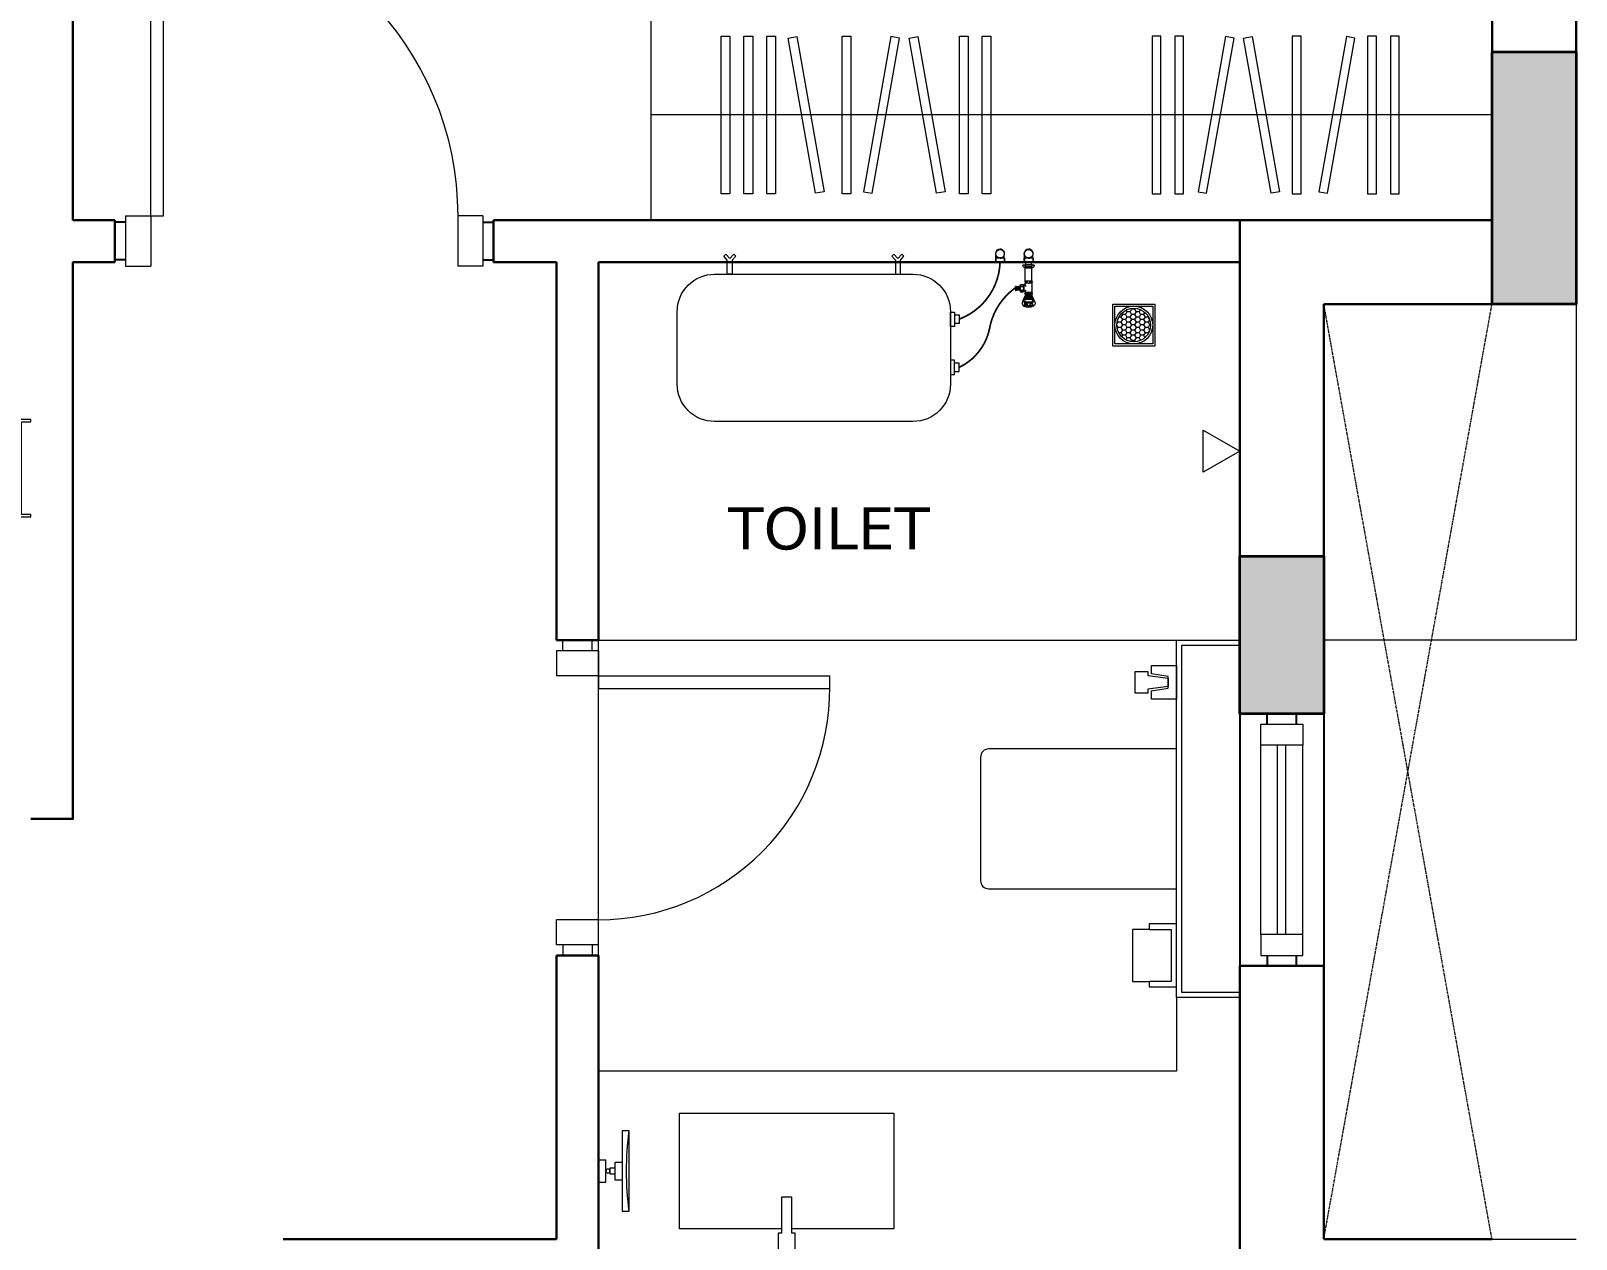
# Model space of a CAD drawing. Header units: millimetres. Extents: x -30632 to 770158, y -190968 to 78143.
# Drawn here: x -15346 to -11671, y -50787 to -47912 of the extents above; entities that cross this region are included whole.
import ezdxf

# ---------------------------------------------------------------- set-up
doc = ezdxf.new("R2010")
doc.units = ezdxf.units.MM
doc.linetypes.add('Hidden', pattern=[3, 2, -1])
doc.layers.get('0').update_dxf_attribs({"color": 8})
doc.layers.get('Defpoints').update_dxf_attribs({"color": 8})
for name, color, linetype, lineweight in [('01.IVC-N-A-GROUND$0$A-DOOR', 8, 'Continuous', 13), ('01.IVC-N-A-GROUND$0$A-WINW', 8, 'Continuous', 15), ('A-ANINI-ROOM TEXT', 8, 'Continuous', 9), ('A-ANNO-DIMS', 3, 'Continuous', 9), ('A-CUT-ABOE', 8, 'Hidden', 15), ('A-DOOR', 8, 'Continuous', 13), ('A-ELEV-0.2', 8, 'Continuous', 25), ('A-FIXT', 8, 'Continuous', 13), ('A-FLOR-LEVL', 8, 'Continuous', 18), ('A-FURN', 52, 'Continuous', 9), ('A-PLMB-FIXT', 8, 'Continuous', 15), ('A-STRS', 8, 'Continuous', 13), ('A-STRU-CONC', 8, 'Continuous', 35), ('A-STRU-CONC-HATH', 8, 'Continuous', 9), ('A-WALL', 8, 'Continuous', 30), ('A-WALL-BRCK', 8, 'Continuous', 30), ('A-WALL-PARP', 8, 'Continuous', 15), ('A-XREF', 8, 'Continuous', 13), ('PHE_SANI_EWH', 8, 'Continuous', 0), ('PS-FT', 8, 'Continuous', 0)]:
    doc.layers.add(name, color=color, linetype=linetype, lineweight=lineweight)
doc.styles.get("Standard").update_dxf_attribs({"font": 'verdana.ttf'})

# ---------------------------------------------------------------- blocks, each defined once
blk = doc.blocks.new('ASAsd')
at = {"layer": 'A-DOOR'}
for p, q in [((154790.4385489643, -240415.868272774), (154890.4385489643, -240415.868272774)), ((154790.4385489643, -240415.868272774), (154790.4385489643, -240475.868272774)), ((154805.4385489643, -240390.868272774), (154875.4385489643, -240390.868272774)), ((154805.4385489643, -240415.868272774), (154805.4385489643, -240390.868272774)), ((154875.4385489643, -240415.868272774), (154875.4385489643, -240390.868272774)), ((154890.4385489643, -240415.868272774), (154890.4385489643, -240475.868272774)), ((154790.4385489643, -240475.868272774), (154890.4385489643, -240475.868272774)), ((154790.4385489643, -241025.868272774), (154240.4513658932, -241025.868272774)), ((154240.4513658932, -241025.868272774), (154240.4513658932, -241055.868272774)), ((154790.4385489643, -241055.868272774), (154790.4385489643, -241025.868272774)), ((154790.4385489643, -241055.868272774), (154240.4513658932, -241055.868272774)), ((154790.4385489643, -241055.868272774), (154890.4385489643, -241055.868272774)), ((154790.4385489643, -241115.868272774), (154790.4385489643, -241055.868272774)), ((154890.4385489643, -241115.868272774), (154890.4385489643, -241055.868272774)), ((154790.4385489643, -241115.868272774), (154890.4385489643, -241115.868272774)), ((154805.4385489643, -241115.868272774), (154805.4385489643, -241140.868272774)), ((154875.4385489643, -241115.868272774), (154875.4385489643, -241140.868272774))]:
    blk.add_line(p, q, dxfattribs=at)
blk.add_arc((154790.4385489643, -241025.868272774), 550.0000000000005, 89.99999999999395, 180.3911552080706, dxfattribs=at)
blk = doc.blocks.new('FLOOR TROP TYP')
at = {"layer": 'PS-FT', "ltscale": 15, "extrusion": (-0.01342485600125142, 0.02316445741250883, 0.9996415263253772)}
h = blk.add_hatch(dxfattribs=at)
h.set_pattern_fill('HONEY', color=256, scale=57.38175684707242, angle=149.8968456267609, style=0)
h.set_pattern_definition([(149.8968456267609, (-857011.5245696043, 1006604.147839829), (-12.42349463755766, 0.02236710182201948), [7.172719605884052, -14.34543921176811]), (269.8968456267609, (-857011.5245696043, 1006604.147839829), (6.192376840391923, -10.77024551081568), [7.172719605884048, -14.34543921176811]), (209.8968456267607, (-857011.5245696043, 1006604.147839829), (-6.231117797165731, -10.74787840899366), [-14.34543921176811, 7.172719605884053])])
edge = h.paths.add_edge_path()
edge.add_arc((-106.4493394157125, 119.4255665091332), 39.98268112024692, 0, 360)
at = {"layer": 'A-PLMB-FIXT'}
for points in [[(101.9979999999996, 0), (201.9979999999996, 0), (201.9979999999996, -100), (101.9979999999996, -100)], [(106.9979999999996, -5), (196.9979999999996, -5), (196.9979999999996, -95), (106.9979999999996, -95)]]:
    blk.add_lwpolyline(points, close=True, dxfattribs=at)
for radius in [45, 40]:
    blk.add_circle((151.9979999999996, -50), radius, dxfattribs=at)
blk = doc.blocks.new('P-SHOWER-flat-1')
at = {"layer": 'A-PLMB-FIXT'}
for p, q in [((-50, 86.60254037844425), (0, 0)), ((0, 0), (50, 86.60254037844425))]:
    blk.add_line(p, q, dxfattribs=at)
blk.add_lwpolyline([(50, 86.60254037844425), (-50, 86.60254037844425)], dxfattribs=at)
blk = doc.blocks.new('P-HF-flat-1')
at = {"layer": 'A-PLMB-FIXT'}
for points in [[(-26, 68.73381448378495), (-16, 68.73381448378495), (-10, 20), (10, 20), (16, 68.73381448378495), (26, 68.73381448378495), (26, 98.73381448378495), (-26, 98.73381448378495)], [(-40, 0), (40, 0), (40, 60), (20, 60), (14, 20), (-14, 20), (-20, 60), (-40, 60)]]:
    blk.add_lwpolyline(points, close=True, dxfattribs=at)
blk = doc.blocks.new('P-PH-flat-1')
at = {"layer": 'A-PLMB-FIXT'}
for points in [[(-61.68628855685529, 65.58658559845207), (-61.68628855685529, 105.0054045211145), (61.68602874060161, 105.0054045211145), (61.68602874060161, 65.51624407478084)], [(-75, 65.51624407478084), (-61.68591691518668, 65.51624407478084), (-61.41014052764513, 13.31937578208453), (61.68602874001954, 13.31937578208453), (61.68602874001954, 65.51624407478084), (75, 65.51624407478084), (75, 0), (-75, 0), (-75, 65.51624407478084)]]:
    blk.add_lwpolyline(points, dxfattribs=at)
blk = doc.blocks.new('SHAVING MIRROR-flat-1')
at = {"layer": 'A-FIXT'}
for points in [[(682864.2050621981, 978567.1083273782), (682864.2049881967, 978375.8841656377), (682847.1404219719, 978375.8841722414), (682847.1404959733, 978567.108333982)], [(682864.2050334597, 978492.8465892642), (682864.2050169349, 978450.1459037517), (682880.6250835895, 978450.1458973974), (682880.6251001143, 978492.8465829099)], [(682880.6250891689, 978464.5630506331), (682880.625094535, 978478.4294296742), (682893.14980417, 978478.4294115149), (682893.1497988041, 978464.5630324738)], [(682920.2185142031, 978497.7688633982), (682920.2184938687, 978445.2235596401), (682902.715625753, 978445.2235664135), (682902.7156460874, 978497.7688701716)]]:
    blk.add_lwpolyline(points, close=True, dxfattribs=at)
blk.add_circle((682897.9327187184, 978471.4962201453), 4.782917210929801, dxfattribs=at)
blk.add_arc((682143.9238481536, 978471.4965252497), 709.6867419797973, 352.2572974196278, 7.742658233161295, dxfattribs=at)
blk = doc.blocks.new('Ground floo column')
at = {"layer": 'A-STRU-CONC-HATH'}
h = blk.add_hatch(color=256, dxfattribs=at)
h.dxf.hatch_style = 1
h.paths.add_polyline_path([(18000.00000011921, 7600.000000053085), (18200.00000011921, 7600.000000053085), (18200.00000011921, 7000.000000023283), (18000.00000011921, 7000.000000023283)])
h = blk.add_hatch(color=256, dxfattribs=at)
h.dxf.hatch_style = 1
h.paths.add_polyline_path([(17400, 6400.000000023283), (17600, 6400.000000023283), (17600, 6025.000000023283), (17400, 6025.000000023283)])
at = {"layer": 'A-STRU-CONC'}
for points in [[(18000.00000011921, 7600.000000053085), (18200.00000011921, 7600.000000053085), (18200.00000011921, 7000.000000023283), (18000.00000011921, 7000.000000023283)], [(17400, 6400.000000023283), (17600, 6400.000000023283), (17600, 6025.000000023283), (17400, 6025.000000023283)]]:
    blk.add_lwpolyline(points, close=True, dxfattribs=at)
blk = doc.blocks.new('wfew')
for p, q in [((0.05600287296942952, 0.5179409202075931), (0.03099372993551697, 0.4903554516374697)), ((0.05600314413845808, 0.5179409200984537), (0.03099400109954331, 0.4903554515274209)), ((0.05600281646752592, 0.5280093414085059), (0.05600881331815799, -0.5405727570755516)), ((0.05600291231326082, 0.5405841738484014), (0.05600287296942952, 0.5179409202075931)), ((0.05600318348228939, 0.540584173739262), (0.05600314413845808, 0.5179409200984537)), ((0.05600318348228939, 0.540584173739262), (0.08100317972343873, 0.5405741065035272)), ((0.08099704026312793, -0.540582818379562), (0.08100290855577441, 0.5405741066124392)), ((0.03099372993551697, 0.4903554516374697), (0.03100762231656518, -0.4903563998184381)), ((0.03099403238252307, 0.4690044979274717), (0.005997342113232662, 0.4690042601473579)), ((0.005997342113232662, 0.4690042601473579), (0.006002657883755091, -0.4690041928035953)), ((0.03099430355109689, 0.4690044978194692), (0.005997613277713754, 0.469004260037309)), ((-0.02400070149838029, 0.1249998653054263), (0.005999298500455552, 0.1250000336633548)), ((-0.0240006678257032, 0.1189998653053408), (-0.02400070149838029, 0.1249998653054263)), ((0.005999298500455552, 0.1250000336633548), (0.006000701496532201, -0.1249999663195922)), ((-6.678235422441503e-07, 0.1189999999924112), (-0.0240006678257032, 0.1189998653053408)), ((6.678235422441503e-07, -0.1189999999924112), (-6.678235422441503e-07, 0.1189999999924112)), ((-0.02399933217452599, -0.1190001346785721), (6.678235422441503e-07, -0.1189999999924112)), ((-0.02399929850275839, -0.1250001346795671), (-0.02399933217452599, -0.1190001346785721)), ((0.006000701496532201, -0.1249999663195922), (-0.02399929850275839, -0.1250001346795671)), ((0.006002657883755091, -0.4690041928035953), (0.03100759103557493, -0.4690038385927835)), ((0.03100762231656518, -0.4903563998184381), (0.05600868723837493, -0.5181065296937959)), ((0.05600881331815799, -0.5405727570755516), (0.08099704031695865, -0.5405728927064004))]:
    blk.add_line(p, q)
blk = doc.blocks.new('*U|REF|REF67')
for p, q in [((-115, 105.0000000000001), (-115, 835.0000000000033)), ((-114.9999999999991, 835.0000000000033), (-85.00000000000003, 835.0000000000033)), ((-85, 105.0000000000001), (-85, 835.0000000000035)), ((-875.0000000000036, 105), (-875.0000000000036, -15)), ((-875.0000000000036, 105), (-815.0000000000036, 105)), ((-815.0000000000036, 105.0000000000001), (-815.0000000000036, -14.99999999999989)), ((-85, 105.0000000000001), (-115, 105.0000000000001)), ((-85, 105.0000000000001), (-85, -14.99999999999989)), ((-25, 105), (-85, 105)), ((-25, 105), (-25, -15)), ((-875.0000000000036, -15), (-815.0000000000036, -14.99999999999989)), ((-25, -15), (-85, -14.99999999999989))]:
    blk.add_line(p, q)
blk.add_arc((-85, 105.0000000000001), 730.0000000000038, 90.00000000000001, 180)
at = {"layer": 'Defpoints'}
for p, q in [((-900.0000000000036, 90), (-900.0000000000036, 0)), ((-875.0000000000036, 90), (-900.0000000000036, 90)), ((-25, 90), (0, 90)), ((0, 90), (0, 0)), ((-875.0000000000036, 0), (-900.0000000000036, 0)), ((-25, 0), (0, 0))]:
    blk.add_line(p, q, dxfattribs=at)
blk = doc.blocks.new('G$C393ECA01')
at = {"layer": '01.IVC-N-A-GROUND$0$A-DOOR', "xscale": -1}
blk.add_blockref('*U|REF|REF67', (-3474.999999999975, -3869.999999999978), dxfattribs=at)
blk = doc.blocks.new('*U|REF|REF78')
for p, q in [((75.00000000000023, 60), (525.0000000000041, 60)), ((75.00000000000023, 40), (525.0000000000041, 40))]:
    blk.add_line(p, q)
for points in [[(25, 0), (75.00000000000023, 0), (75.00000000000023, 100), (25, 100), (25, 0)], [(575.0000000000041, -1.682903264471492e-29), (525.0000000000041, -1.682903264471492e-29), (525.0000000000041, 100), (575.0000000000041, 100), (575.0000000000041, -1.682903264471492e-29)]]:
    blk.add_lwpolyline(points)
at = {"layer": '01.IVC-N-A-GROUND$0$A-WINW'}
for p, q in [((75.00000000000023, 100), (525.0000000000041, 100)), ((75.00000000000023, 0), (525.0000000000041, -1.682903264471492e-29))]:
    blk.add_line(p, q, dxfattribs=at)
at = {"layer": 'Defpoints'}
for p, q in [((0, 85.00000000000001), (0, 15)), ((25, 85.00000000000001), (0, 85.00000000000001)), ((575.0000000000041, 85.00000000000001), (600.0000000000041, 85.00000000000001)), ((600.0000000000041, 85.00000000000001), (600.0000000000041, 15)), ((0, 15), (25, 15)), ((575.0000000000041, 15), (600.0000000000041, 15))]:
    blk.add_line(p, q, dxfattribs=at)
blk = doc.blocks.new('G$C5EF056A9')
at = {"layer": '01.IVC-N-A-GROUND$0$A-WINW', "rotation": 89.99999999999999}
blk.add_blockref('*U|REF|REF78', (-650.0000000595755, -5549.999999999978), dxfattribs=at)
blk = doc.blocks.new('*U81')
for points in [[(0, 0), (-600, 0), (-600, 2400)], [(-300, 2400), (-300, -2.273736754432321e-13)]]:
    blk.add_lwpolyline(points)
for points in [[(-525, 2110), (-75, 2110), (-75, 2135), (-525, 2135)], [(-525, 2045), (-75, 2045), (-75, 2070), (-525, 2070)], [(-523.7523466485727, 1984.260743062412), (-80.58885779307457, 1906.119063112295), (-76.24765335139818, 1930.739256937602), (-519.4111422068963, 2008.880936887719)], [(-525, 1830), (-75, 1830), (-75, 1855), (-525, 1855)], [(-76.24765335136908, 1769.260743062412), (-519.4111422068672, 1691.119063112295), (-523.7523466485436, 1715.739256937602), (-80.58885779304546, 1793.880936887719)], [(-76.24765335136908, 1585.528765292343), (-519.4111422068672, 1663.67044524246), (-523.7523466485436, 1639.050251417153), (-80.58885779304546, 1560.908571467036)], [(-525, 1495), (-75, 1495), (-75, 1520), (-525, 1520)], [(-525, 1430), (-75, 1430), (-75, 1455), (-525, 1455)], [(-525, 970), (-75, 970), (-75, 945), (-525, 945)], [(-525, 905), (-75, 905), (-75, 880), (-525, 880)], [(-76.24765335136908, 814.4712347076565), (-519.4111422068672, 736.3295547575399), (-523.7523466485436, 760.949748582847), (-80.58885779304546, 839.0914285329636)], [(-76.24765335136908, 630.7392569375879), (-519.4111422068672, 708.8809368877046), (-523.7523466485436, 684.2607430623975), (-80.58885779304546, 606.1190631122809)], [(-525, 570), (-75, 570), (-75, 545), (-525, 545)], [(-523.7523466485727, 415.7392569375879), (-80.58885779307457, 493.8809368877046), (-76.24765335139818, 469.2607430623975), (-519.4111422068963, 391.1190631122809)], [(-525, 355), (-75, 355), (-75, 330), (-525, 330)], [(-525, 290), (-75, 290), (-75, 265), (-525, 265)], [(-525, 225), (-75, 225), (-75, 200), (-525, 200)]]:
    blk.add_lwpolyline(points, close=True)
blk = doc.blocks.new('GF1 ARC')
at = {"layer": 'A-CUT-ABOE'}
for p, q in [((49337.39187963482, 4775), (49737.39187963482, 7000)), ((49737.39187963388, 4775), (49337.39187963482, 6999.999999999534))]:
    blk.add_line(p, q, dxfattribs=at)
at = {"layer": 'A-ELEV-0.2'}
for p, q in [((49137.39187963202, 6025), (49137.39187963295, 5425)), ((49337.39187963482, 6025), (49337.39187963388, 5425))]:
    blk.add_line(p, q, dxfattribs=at)
at = {"layer": 'A-FLOR-LEVL'}
for p, q in [((47612.39187963388, 6199.999999998603), (49137.39187963295, 6199.999999998603)), ((47612.39187963388, 5449.999999998603), (47612.39187963388, 6199.999999998603))]:
    blk.add_line(p, q, dxfattribs=at)
at = {"layer": 'A-PLMB-FIXT'}
for p, q in [((48987.39187963388, 5349.999999999069), (48987.39187963388, 5175)), ((48987.39187963388, 5175), (47612.39187963388, 5175))]:
    blk.add_line(p, q, dxfattribs=at)
for points in [[(49137.39187963202, 5362.000000000466), (48999.39187963295, 5361.999999999534), (48999.39187963482, 6188), (49137.39187963295, 6188)], [(48047.39187963482, 4799.436306798365), (47804.89187963482, 4799.436306798365), (47804.89187963482, 5074.436306798831), (48314.89187963482, 5074.436306798831), (48314.89187963388, 4799.436306798365), (48072.39187963575, 4799.436306798365)], [(48072.39187963482, 4789.436306799762), (48072.39187963482, 4874.436306799296), (48047.39187963482, 4874.436306799296), (48047.39187963482, 4789.436306799762)], [(48047.39187963482, 4789.436306799762), (48039.89187963388, 4789.436306799762), (48039.89187963388, 4749.436306798831), (48079.89187963295, 4749.436306798831), (48079.89187963295, 4789.436306799762), (48072.39187963482, 4789.436306799762)]]:
    blk.add_lwpolyline(points, dxfattribs=at)
blk.add_lwpolyline([(48987.39187963482, 5608.502415286843), (48987.39187963388, 5941.497584711295), (48540.89429492026, 5941.497584710829, 0.414213562373095), (48520.89429492212, 5921.497584710829), (48520.89429492305, 5628.502415286843, 0.414213562373095), (48540.89429492026, 5608.502415286377)], format="xyb", close=True, dxfattribs=at)
at = {"layer": 'A-STRS'}
blk.add_lwpolyline([(39437.39187966369, 11999.99999997672), (44787.39187963388, 11999.99999997672), (44787.39187963482, 12100.00000004051), (44862.39187963388, 12100.00000004051), (44862.39187963482, 12000), (45612.39187963388, 12000.00000003353), (45612.39187963482, 12099.99999999953), (45687.39187963388, 12099.99999999907), (45687.39187963295, 12000.00000003306), (48387.39187963295, 12000.0000000326), (48387.39187963295, 12100.00000001071), (48462.39187963482, 12099.99999999907), (48462.39187963388, 12000.00000001071), (49662.39187963482, 12000.00000001071), (49662.39187963388, 12099.99999999907), (49737.39187963482, 12099.99999999907), (49737.39187963388, 12000), (49937.39187963388, 12000.00000000047), (49937.39187963295, 6199.999999998137), (49337.39187963482, 6199.999999998603), (49337.39187963482, 4775), (49937.39187963388, 4774.999999976717)], dxfattribs=at)
at = {"layer": 'A-WALL-BRCK'}
for p, q in [((46362.39187963482, 7199.999999998603), (46362.39187963388, 10225.0000000298)), ((49737.39187963482, 7199.999999998603), (49737.39187963482, 10224.99999999907)), ((49937.39187963388, 7000), (49937.39187963388, 10224.9999999986)), ((46362.39187963482, 7199.999999998603), (46462.39187963388, 7199.999999998603)), ((46462.39187963482, 7099.999999999534), (46462.39187963388, 7199.999999998603)), ((47362.39187963388, 7099.999999999069), (47362.39187963482, 7199.999999999069)), ((47362.39187963482, 7199.999999999069), (49737.39187963482, 7199.999999998603)), ((49137.39187963202, 6025), (49137.39187963295, 7199.999999998603)), ((46362.39187963388, 7099.999999999069), (46462.39187963482, 7099.999999999534)), ((47362.39187963388, 7099.999999999069), (47512.39187963295, 7099.999999999534)), ((47512.39187963295, 6199.999999998603), (47512.39187963295, 7099.999999999534)), ((47612.39187963482, 7099.999999999069), (49137.39187963202, 7099.999999999069)), ((47612.39187963388, 6199.999999998603), (47612.39187963482, 7099.999999999069)), ((49337.39187963482, 6999.999999999534), (49937.39187963388, 7000)), ((49337.39187963482, 6025), (49337.39187963482, 6999.999999999534)), ((47612.39187963388, 6199.999999998603), (47512.39187963295, 6199.999999998603)), ((49137.39187963202, 6025), (49337.39187963482, 6025)), ((47512.39187963295, 4775), (47512.39187963295, 5449.999999998603)), ((47612.39187963388, 5449.999999998603), (47512.39187963295, 5449.999999998603)), ((47612.39187963482, 4675), (47612.39187963388, 5449.999999998603)), ((49137.39187963295, 5425), (49337.39187963388, 5425)), ((49137.39187963295, 4675), (49137.39187963295, 5425)), ((49337.39187963482, 4775), (49337.39187963388, 5425)), ((46862.39187966462, 4775), (47512.39187963295, 4775)), ((49337.39187963482, 4775), (49737.39187963388, 4775))]:
    blk.add_line(p, q, dxfattribs=at)
blk.add_lwpolyline([(46262.39187963295, 5775), (46362.39187963482, 5775), (46362.39187963388, 7099.999999999069)], dxfattribs=at)
at = {"layer": 'A-WALL-PARP'}
blk.add_lwpolyline([(49137.39187963295, 5349.999999999069), (48987.39187963388, 5349.999999999069), (48987.39187963668, 6199.999999998603), (49137.39187963295, 6199.999999998603)], dxfattribs=at)
at = {"xscale": -1, "rotation": 89.99999999999955}
for name, p in [('P-SHOWER-flat-1', (49137.39187963295, 6650.000000000466)), ('P-HF-flat-1', (48987.39187963482, 6099.999999999069)), ('P-PH-flat-1', (48987.39187963482, 5449.999999998603))]:
    blk.add_blockref(name, p, dxfattribs=at)
at = {"xscale": -1}
blk.add_blockref('SHAVING MIRROR-flat-1', (730532.6103836697, -973534.5598942428), dxfattribs=at)
at = {"layer": 'A-ANNO-DIMS'}
for name, p in [('G$C5EF056A9', (49937.39187963479, 10974.99999999998)), ('G$C393ECA01', (49937.39187963388, 10974.99999999953))]:
    blk.add_blockref(name, p, dxfattribs=at)
at = {"layer": 'A-DOOR', "rotation": 180}
blk.add_blockref('ASAsd', (202402.8304285983, -234940.8682727744), dxfattribs=at)
at = {"layer": 'A-FIXT', "rotation": 180}
blk.add_blockref('FLOOR TROP TYP', (49037.39187963482, 6900), dxfattribs=at)
at = {"layer": 'A-FURN'}
for name, p, xscale, yscale, zscale, rotation in [('*U81', (47737.39187963482, 7199.999999998603), 0.8333333333333334, 0.8333333333333334, 0.8333333333333334, 270), ('wfew', (46240.19450957968, 6609.357810073532), -924.9436022249054, 924.9436022249052, 924.9436022249051, 359.9996890095059)]:
    blk.add_blockref(name, p, dxfattribs=dict(at, xscale=xscale, yscale=yscale, zscale=zscale, rotation=rotation))
at = {"layer": 'A-XREF'}
blk.add_blockref('Ground floo column', (31737.39187963482, -2.328306436538696e-08), dxfattribs=at)
at = {"layer": 'A-ANINI-ROOM TEXT', "insert": (47691.56573240212, 6516.179834861694), "char_height": 100, "width": 938.2039996818039, "attachment_point": 1}
blk.add_mtext('\\pxqc;TOILET  ', dxfattribs=at)
blk = doc.blocks.new('*U100')
at = {"layer": 'PHE_SANI_EWH', "color": 1, "linetype": 'Continuous'}
for p, q in [((431.9628754731966, 38.46323628205573), (432.8719663822558, 39.37232719116946)), ((431.9628754731966, 38.46323628205573), (431.9628754731966, 29.07007385051111)), ((432.8719663822558, 39.37232719116946), (432.8719663822558, 44.46702580651254)), ((452.8719663829543, 39.37232719116946), (452.8719663829543, 44.46702580651254)), ((453.7810572920134, 38.46323628205573), (452.8719663828379, 39.37232719116946)), ((453.7810572920134, 38.46323628205573), (453.7810572920134, 29.07007385051111)), ((453.7810572920134, 29.07007385051111), (431.9628754731966, 29.07007385051111))]:
    blk.add_line(p, q, dxfattribs=at)
at = {"layer": 'PHE_SANI_EWH', "color": 1, "linetype": 'Continuous', "ltscale": 0.005}
for p, q in [((432.8719663822558, 38.46323628205209), (433.7810572914314, 39.37232719116946)), ((432.8719663822558, 38.46323628205209), (432.8719663822558, 29.07007385050747)), ((439.4656038379762, 38.46323628205573), (432.8719663822558, 38.46323628205209)), ((433.7810572914314, 39.37232719116946), (433.7810572914314, 42.79664575427523)), ((437.4295556381112, 39.37232719116946), (433.7810572914314, 39.37232719116946)), ((452.8719663828379, 38.46323628205209), (446.2783289272338, 38.46323628205573)), ((451.9628754737787, 39.37232719116946), (448.3143771270989, 39.37232719116946)), ((451.9628754737787, 39.37232719116946), (451.9628754737787, 42.79664575427523)), ((452.8719663828379, 38.46323628205209), (451.9628754737787, 39.37232719116946)), ((452.8719663828379, 38.46323628205209), (452.8719663828379, 29.07007385050747))]:
    blk.add_line(p, q, dxfattribs=at)
at = {"layer": 'PHE_SANI_EWH', "color": 1, "ltscale": 0.25}
blk.add_line((442.871966382605, 37.91778173658531), (442.871966382605, 37.91778173658531), dxfattribs=at)
at = {"layer": 'PHE_SANI_EWH', "color": 5, "linetype": 'Continuous'}
for p, q in [((499.8196579386713, 38.46323628205573), (500.7287488477305, 39.3723271911731)), ((499.8196579386713, 38.46323628205573), (499.8196579386713, 29.07007385051111)), ((500.7287488477305, 39.3723271911731), (500.7287488477305, 44.46702580651618)), ((520.728748848429, 39.3723271911731), (520.728748848429, 44.46702580651618)), ((521.6378397574881, 38.46323628205209), (520.7287488483125, 39.3723271911731)), ((521.6378397574881, 38.46323628205209), (521.6378397574881, 29.07007385050747)), ((521.6378397574881, 29.07007385050747), (499.8196579386713, 29.07007385051111)), ((324.8863183545182, -204.5719768592426), (324.8863183545182, -238.6898967345514)), ((334.8853823094396, -204.5719768592389), (324.8863183545182, -204.5719768592426)), ((324.8863183545182, -211.7225232754172), (324.8863183545182, -231.5393503183768)), ((324.8863183545182, -211.7225232754172), (324.8863183545182, -211.7225232754172)), ((334.8853823094396, -238.6898967345478), (334.8853823094396, -204.5719768592389)), ((345.479713394423, -211.6309367968934), (334.8853823094396, -211.6309367968934)), ((345.479713394423, -231.6309367968934), (345.479713394423, -211.6309367968934)), ((324.8863183545182, -238.6898967345514), (334.8853823094396, -238.6898967345478)), ((334.8853823094396, -231.6309367968934), (345.479713394423, -231.6309367968934))]:
    blk.add_line(p, q, dxfattribs=at)
at = {"layer": 'PHE_SANI_EWH', "color": 5, "linetype": 'Continuous', "ltscale": 0.005}
for p, q in [((500.7287488477305, 38.46323628205573), (501.637839756906, 39.3723271911731)), ((500.7287488477305, 38.46323628205573), (500.7287488477305, 29.07007385051111)), ((507.3223863034509, 38.46323628205209), (500.7287488477305, 38.46323628205573)), ((501.637839756906, 39.3723271911731), (501.637839756906, 42.79664575427887)), ((505.2863381035859, 39.3723271911731), (501.637839756906, 39.3723271911731)), ((520.7287488483125, 38.46323628205573), (514.1351113927085, 38.46323628205209)), ((519.8196579392534, 39.3723271911731), (516.1711595925735, 39.3723271911731)), ((519.8196579392534, 39.3723271911731), (519.8196579392534, 42.79664575427887)), ((520.7287488483125, 38.46323628205573), (519.8196579392534, 39.3723271911731)), ((520.7287488483125, 38.46323628205573), (520.7287488483125, 29.07007385051111))]:
    blk.add_line(p, q, dxfattribs=at)
at = {"layer": 'PHE_SANI_EWH', "color": 5, "ltscale": 0.25}
blk.add_line((510.7287488480797, 37.91778173658167), (510.7287488480797, 37.91778173658167), dxfattribs=at)
at = {"layer": 'PHE_SANI_EWH'}
for p, q in [((497.2846322822152, 22.3045042520389), (497.2846315220231, 20.89073401177302)), ((497.2846322822152, 22.3045042520389), (524.1728581386851, 22.30448979511857)), ((502.5120345904725, 18.4443325407301), (502.5120366661577, 22.30450144153656)), ((502.5120345904725, 18.4443325407301), (518.9454516792903, 18.44432370504001)), ((518.9454537549755, 22.30449260584646), (502.5120366661577, 22.30450144153656)), ((502.9463572629029, 15.23121812473619), (518.5111255516531, 15.23120975587153)), ((502.9705610304663, -15.35516109317905), (502.9705770296277, 15.23121811169767)), ((503.9756655747769, 22.30450065457262), (503.9756692122901, 29.07007748144679)), ((515.9062518362189, 15.23121115658432), (505.5512309788028, 15.23121672403067)), ((517.4818248463562, 22.30449339281404), (517.4818284838693, 29.07007021945537)), ((518.4868897652777, -15.35516943573384), (518.4869057639735, 15.23120976891005)), ((518.9454516792903, 18.44432370504001), (518.9454537549755, 22.30449260584646)), ((524.1728581386851, 22.30448979511857), (524.1728573787259, 20.89071955485269)), ((479.6815818113973, -33.67987267463832), (479.6815844193334, -28.82921041222653)), ((479.6815818113973, -33.67987267463832), (479.6815844193334, -28.82921041222653)), ((479.6815818113973, -33.67987267463832), (479.6815792057896, -38.52608070196948)), ((479.6815818113973, -33.67987267463832), (479.6815792057896, -38.52608070196948)), ((482.267265414237, -33.67987406509928), (482.2672633283073, -37.55951302801259)), ((488.745949816308, -35.29676496912725), (482.2672645448474, -35.29676148574799)), ((488.7459491217742, -36.5884932121262), (482.2672638503136, -36.58848972874694)), ((482.267265414237, -33.67987406509928), (482.2672675001668, -29.80023510195315)), ((488.7459527716273, -29.80023858533241), (482.2672675001668, -29.80023510195315)), ((488.745952249621, -30.77126188506372), (482.2672669781605, -30.77125840168446)), ((488.7459515550872, -32.062990127597), (482.2672662836267, -32.06298664421774)), ((488.745952249621, -30.77126188506372), (488.7459527716273, -29.80023858533241)), ((488.745949816308, -35.29676496912725), (488.7459515550872, -32.062990127597)), ((488.7459506856976, -33.67987754847854), (488.7459515550872, -32.062990127597)), ((488.7459485997679, -37.55951651139185), (488.7459491217742, -36.5884932121262)), ((490.5565998457605, -29.02520261332756), (490.8327625553356, -28.80249099573484)), ((490.5565974196652, -33.53734299168354), (490.5565998457605, -29.02520261332756)), ((490.5565975058125, -33.37699052016615), (490.5565950799501, -37.88913089852213)), ((490.8327637863113, -26.51301404182232), (491.8639201872284, -24.79367976286812)), ((490.8327600526391, -33.45716690458721), (490.8327637863113, -26.51301404182232)), ((490.8327600526391, -33.45716690458721), (490.832756321528, -40.39686553203865)), ((491.8639201872284, -24.79367976286812), (498.0597615164006, -24.79368309420897)), ((491.8639178784797, -29.08756261063172), (491.8639183383202, -28.2323494292832)), ((491.8639183383202, -28.2323494292832), (498.0597596674925, -28.23235276062405)), ((491.8639178784797, -29.08756261063172), (498.059759207652, -29.08756594197257)), ((498.0597615164006, -24.79368309420897), (499.0909160681767, -26.51301848190269)), ((498.0597615164006, -24.79368309420897), (499.0909160681767, -26.51301848190269)), ((498.059759207652, -29.08756594197257), (498.0597596674925, -28.23235276062405)), ((499.0909123345045, -33.45717134466759), (499.0909160681767, -26.51301848190269)), ((499.0909089554334, -39.74209738010904), (499.0909157161368, -27.16779107391267)), ((499.0909156372072, -27.31478083925685), (499.090909034363, -39.59510761453203)), ((499.0909123345045, -33.45717134466759), (499.0909086033935, -40.39686997211902)), ((500.384871344897, -26.66891741380095), (499.0909156372072, -27.31478083925685)), ((502.9705610304663, -15.35516109317905), (518.4868897652777, -15.35516943573384)), ((502.970556748216, -23.31933384389049), (502.9705563386669, -24.08100808342351)), ((518.4868854136439, -23.44851501076846), (518.4868841300486, -25.83598514204277)), ((488.7459485997679, -37.55951651139185), (482.2672633283073, -37.55951302801259)), ((490.5565950799501, -37.88913089852213), (490.8327575499425, -38.11184281297392)), ((490.832756321528, -40.39686553203865), (491.8639108733041, -42.11620091949953)), ((491.8639131820528, -37.82231807173594), (491.863912719884, -38.68198548839791)), ((491.8639131820528, -37.82231807173594), (498.059754511225, -37.82232140307678)), ((491.863912719884, -38.68198548839791), (498.0597540490562, -38.68198881973876)), ((491.8639108733041, -42.11620091949953), (498.0597522024764, -42.11620425084038)), ((501.236597634037, -53.56706848484464), (496.4687352726469, -64.96477987198159)), ((498.059754511225, -37.82232140307678), (498.0597540490562, -38.68198881973876)), ((498.0597522024764, -42.11620425084038), (499.0909086033935, -40.39686997211902)), ((499.090909034363, -39.59510761453203), (500.3848640451906, -40.24542666692287)), ((500.7763070898363, -65.64791575842537), (502.089057230507, -65.64791646437152)), ((501.236597634037, -53.56706848484464), (520.2208121350268, -53.56707869214006)), ((501.4067244726466, -70.82541155070066), (506.4141880647512, -70.82541424315787)), ((519.8619584707776, -69.0977193703875), (501.5954346825602, -69.09770954912528)), ((519.8619668219471, -53.56526291952468), (501.5954430337297, -53.56525309826247)), ((519.861965894117, -55.29108971031383), (501.5954421058996, -55.29107988881879)), ((519.8619649662869, -57.01690163114108), (501.5954411780694, -57.01689180987887)), ((501.5954393221764, -60.46857534209266), (501.5954402500065, -58.74273359705694)), ((519.861964038224, -58.74274341855198), (501.5954402500065, -58.74273359705694)), ((519.8619631103938, -60.46858516335487), (501.5954393221764, -60.46857534209266)), ((519.8619598626392, -66.50896423030645), (501.5954360744217, -66.50895440904424)), ((518.8743904751027, -48.39223300712547), (502.5830247948179, -48.39222424780382)), ((518.8743932124926, -43.30104203732117), (502.5830275322078, -43.30103327776669)), ((502.9705432673218, -48.39222445618725), (502.9705404866254, -53.56434888858712)), ((518.4868706116686, -50.97827276564567), (502.9705418768572, -50.97826442309088)), ((502.9705462587299, -42.82888454245767), (502.9705460047117, -43.30103348615012)), ((503.6186372441007, -43.30103383469395), (517.8410106183728, -43.30104148155442)), ((510.7099818583811, -49.71478690533331), (510.7099997197511, -53.56707357848427)), ((520.050666822237, -70.8254215749912), (515.0432032301323, -70.82541888254127)), ((518.4868759346427, -41.07837840449429), (518.486874739523, -43.30104182893774)), ((518.4868720021332, -48.39223279874204), (518.486869221204, -53.56435723114191)), ((520.681089645368, -65.64792646071874), (519.3681609422201, -65.64792575477622)), ((519.8619631103938, -60.46858516335487), (519.861964038224, -58.74274341855198)), ((520.2208121350268, -53.56707869214006), (524.9886624516221, -64.96479520644061)), ((498.6478164888686, -74.27701903949855), (523.0642392887967, -74.27334136050195)), ((498.6478164888686, -74.27701903949855), (498.6478155610384, -76.00286078453428)), ((498.6478155610384, -76.00286078453428), (522.8095700392732, -76.00287377532004)), ((522.8095709671034, -74.27703203051715), (522.8095700392732, -76.00287377532004)), ((523.0642392887967, -74.27334136050195), (523.0642392724985, -74.3038206610363))]:
    blk.add_line(p, q, dxfattribs=at)
at = {"layer": 'PHE_SANI_EWH', "color": 5}
blk.add_line((503.9756692122901, 29.07007748144679), (517.4818284838693, 29.07007021945537), dxfattribs=at)
at = {"layer": 'PHE_SANI_EWH', "color": 1, "linetype": 'ByBlock', "ltscale": 250}
for p, q in [((324.8796613562154, -124.0115618691816), (324.8796613562154, -89.89364199387273)), ((324.8796613562154, -89.89364199387273), (334.8787253111368, -89.8936419938691)), ((324.8796613562154, -116.861015453007), (324.8796613562154, -97.04418841004735)), ((334.8787253111368, -89.8936419938691), (334.8787253111368, -124.011561869178)), ((334.8787253111368, -96.95260193152353), (345.4730563961202, -96.95260193152353)), ((345.4730563961202, -96.95260193152353), (345.4730563961202, -116.9526019315235)), ((324.8796613562154, -116.861015453007), (324.8796613562154, -116.861015453007)), ((334.8787253111368, -124.011561869178), (324.8796613562154, -124.0115618691816)), ((345.4730563961202, -116.9526019315235), (334.8787253111368, -116.9526019315235))]:
    blk.add_line(p, q, dxfattribs=at)
at = {"layer": 'PHE_SANI_EWH', "color": 9}
for points in [[(-194.00960804231, 0), (-206.0096080460353, -3.637978807091713e-12), (-206.0096080534859, 33.73891929455203), (-214.2110390531598, 42.99947106756372), (-209.4015582454158, 47.93669347383548), (-200.0096080441726, 37.33188059472013), (-190.6176578485174, 47.93669346638126), (-185.8081770500867, 42.99947106756736), (-194.0096080497606, 33.73891929828096), (-194.00960804231, 0)], [(193.9903919539647, 0), (205.99039195769, 0), (205.9903919651406, 33.73891929455567), (214.1918229648145, 42.99947106756736), (209.3823421570705, 47.93669347383548), (199.9903919558274, 37.33188059471649), (190.5984417601721, 47.9366934663849), (185.7889609617414, 42.99947106756736), (193.9903919614153, 33.73891929828096), (193.9903919539647, 0)]]:
    blk.add_lwpolyline(points, dxfattribs=at)
at = {"layer": 'PHE_SANI_EWH'}
blk.add_lwpolyline([(-236.1232740270207, 1.039938069880009e-06), (236.1232740270207, -1.039941707858816e-06, -0.1989686223909763), (298.8778891196707, -26.00177139404695, -0.1987998600922339), (324.879661356681, -88.77560304990402, -0.0001082262261394824), (324.8796613562154, -261.6500838655083, -0.198799860086653), (298.8778891196707, -324.4239155213581, -0.1989883053210607), (236.1165507644182, -350.4256870761783, 3.7865348668576e-05), (-236.1232740272535, -350.4256879551103, -0.1989517335679891), (-298.897105208016, -324.4239155212454, -0.1988730017858362), (-324.8988774450263, -261.6500838653883, -3.78669732963211e-05), (-324.8988772040466, -88.76906376879197, -0.1988921439353098), (-298.8971052077832, -26.00177139405059, -0.1989134470869904), (-236.1232740270207, 1.039938069880009e-06, -0.9999979254513773)], format="xyb", dxfattribs=at)
at = {"layer": 'PHE_SANI_EWH', "color": 1, "linetype": 'ByBlock', "ltscale": 250, "const_width": 4}
blk.add_lwpolyline([(442.871966382605, 29.07007385051111, -0.3048564195595823), (345.4730563961202, -106.9526019315235)], format="xyb", dxfattribs=at)
at = {"layer": 'PHE_SANI_EWH', "color": 5, "linetype": 'ByBlock', "lineweight": 20, "const_width": 4}
blk.add_lwpolyline([(479.6815946731949, -32.06298525404782, 0.2003650419114029), (417.5692295156186, -130.9834897525761, -0.2316236494067666), (345.479713394423, -221.6309367968934, -0.01375631658334988)], format="xyb", dxfattribs=at)
at = {"layer": 'PHE_SANI_EWH', "color": 1, "linetype": 'Continuous', "ltscale": 0.005}
blk.add_circle((442.871966382605, 48.82687264602282), 10.00000000030163, dxfattribs=at)
at = {"layer": 'PHE_SANI_EWH', "color": 5, "linetype": 'Continuous', "ltscale": 0.005}
blk.add_circle((510.7287488480797, 48.82687264601918), 10.00000000030163, dxfattribs=at)
at = {"layer": 'PHE_SANI_EWH', "color": 1, "linetype": 'Continuous'}
for start, end in [(90, 270), (270, 90)]:
    blk.add_arc((442.871966382605, 48.82687264599372), 10.90909090940841, start, end, dxfattribs=at)
at = {"layer": 'PHE_SANI_EWH', "color": 5, "linetype": 'Continuous'}
for start, end in [(90, 270), (270, 90)]:
    blk.add_arc((510.7287488480797, 48.82687264599008), 10.90909090940841, start, end, dxfattribs=at)
at = {"layer": 'PHE_SANI_EWH'}
for centre, radius, start, end in [((501.5954353784909, -67.80330965342), 1.294371442577049, 89.99996919744767, 269.9999691974477), ((501.595442569931, -54.42816645116545), 0.8629142950513663, 89.99996919744767, 269.9999691974477), ((501.595440714038, -57.87977550807409), 0.8629142950513663, 89.99996919744767, 269.9999691974477), ((501.595440714038, -57.87977550807409), 0.8629142950513663, 89.99996919744767, 269.9999691974477), ((497.3257858218858, -63.48874025419354), 5.229801771174976, 324.7252327532096, 35.2747056576987), ((500.6895180280553, -56.15393327595666), 1.25122572782174, 316.3971755223669, 43.60276284988034), ((517.3245022838237, -70.38122400105931), 10.91946141124235, 173.2496844121042, 182.331349028848), ((510.7286068360554, -69.91185812722324), 4.410218354556975, 191.954436909094, 348.0455014874016), ((504.1327109258855, -70.38121690833941), 10.91946141124235, 357.668589355074, 6.750253982109628), ((524.1314347573789, -63.48875466664322), 5.229801771174976, 144.7252327532096, 215.2747056576987), ((520.7678890858078, -56.15394407161511), 1.25122572782174, 136.3971755223668, 223.6027628498803), ((519.8619645022554, -57.87978532956913), 0.8629142950513663, 269.9999691974477, 89.99996919744767), ((519.8619591667084, -67.80331947491504), 1.294371442577049, 269.9999691974477, 89.99996919744767), ((519.8619663581485, -54.42817627266049), 0.8629142950513663, 269.9999691974477, 89.99996919744767), ((510.7286258310778, -34.58300803811653), 43.14571475256935, 253.739780504637, 286.2601578803116)]:
    blk.add_arc(centre, radius, start, end, dxfattribs=at)
for centre, major_axis, ratio, start_param, end_param in [((498.3931512088748, -69.09770782734631), (-2.629887054061293e-06, -5.175622497033312), 0.6176876839292309, 2.079748896508931, 7.853983805917746), ((510.5082243398356, -45.87558555347277), (2.767193692096041, -1.487830588775965e-06), 0.703420638247373, 3.141592653589341, 9.424777960768928)]:
    blk.add_ellipse(centre, major_axis=major_axis, ratio=ratio, start_param=start_param, end_param=end_param, dxfattribs=at)
for centre, major_axis, ratio in [((504.1587119078322, -45.84662961005233), (0.09910569045778614, -1.94427377015469), 0.710731191575105), ((517.2987060997693, -45.84663667506538), (-0.0991077812016536, -1.944273663577335), 0.7107311915703937)]:
    blk.add_ellipse(centre, major_axis=major_axis, ratio=ratio, dxfattribs=at)
at = {"layer": 'PHE_SANI_EWH', "extrusion": (0, 0, -1)}
blk.add_ellipse((523.0642420715885, -69.0977210921701), major_axis=(-2.935765424771972e-06, -5.175622497334045), ratio=0.6176876838928638, start_param=2.079748896463363, end_param=7.853983805903768, dxfattribs=at)
at = {"layer": 'PHE_SANI_EWH'}
for points in [[(502.9463572629029, 15.23121812473619), (499.819664771785, 15.23121980577707), (497.2846298395889, 17.76182558014989), (497.2846315220231, 20.89073401177302)], [(518.5111255516531, 15.23120975587153), (521.637818042771, 15.23120807483429), (524.1728556962917, 17.76181112322956), (524.1728573787259, 20.89071955485269)], [(482.2672675001668, -29.80023510195315), (481.6993529495085, -28.95838432130404), (480.6615163282258, -28.57086529047228), (479.6815844193334, -28.82921041222653)], [(490.5565995463403, -29.58198202820859), (489.9552779028891, -29.35036146827042), (489.276006973465, -29.43053733883426), (488.7459527716273, -29.80023858533241)], [(488.745952249621, -30.77126188506372), (489.1089726128848, -30.4282859605737), (489.3383659784449, -29.96949984598905), (489.3940441835439, -29.47953399084508)], [(489.3940419250866, -33.67987789679319), (489.3606354807271, -33.08301034616306), (489.1334697838174, -32.51732233841904), (488.7459515550872, -32.062990127597)], [(488.745949816308, -35.29676496912725), (489.1334685335169, -34.84243317507207), (489.3606348390458, -34.27674541180022), (489.3940419250866, -33.67987789679319)], [(489.3940396666294, -37.88022180297412), (489.3383619909873, -37.38580165267922), (489.1089691162342, -36.93146952660754), (488.7459491217742, -36.5884932121262)], [(490.8327637863113, -26.51301404182232), (490.8327634007437, -27.23014592822074), (491.2291899876436, -27.89382720389767), (491.8639183383202, -28.2323494292832)], [(491.8639178784797, -29.08756261063172), (491.1868733795127, -30.44610401895261), (490.832760869409, -31.9382726606018), (490.8327600526391, -33.45716690458721)], [(490.8327600526391, -33.45716690458721), (490.8327592384303, -34.97160691302633), (491.1868701438652, -36.46377593535362), (491.8639131820528, -37.82231807173594)], [(498.059754511225, -37.82232140307678), (498.7390261279652, -36.46377999592005), (499.0909115202958, -34.97161135310671), (499.0909123345045, -33.45717134466759)], [(498.0597596674925, -28.23235276062405), (498.6944883827819, -27.89383121766514), (499.0909156826092, -27.23015036830111), (499.0909160681767, -26.51301848190269)], [(499.0909123345045, -33.45717134466759), (499.0909131512744, -31.93827710068217), (498.7390293636126, -30.44610807951904), (498.059759207652, -29.08756594197257)], [(500.384871344897, -26.66891741380095), (501.8146808821475, -26.66891818260774), (502.970555570093, -25.51081762113972), (502.9705563386669, -24.08100808342351)], [(502.9705610304663, -15.35516109317905), (501.5697031008312, -17.07004093797877), (501.3670341003453, -19.47532790130936), (502.465002069599, -21.40401238482809)], [(502.970556748216, -23.31933384389049), (502.970557109802, -22.64674431062667), (502.7968422869453, -21.98751738993815), (502.465002069599, -21.40401238482809)], [(505.110813246225, -29.96505409106612), (504.6475734506967, -28.70450524659827), (503.7210930645233, -27.66221368382685), (502.5184498518938, -27.06089126901134)], [(502.9505157073727, -17.70699733100264), (502.8614308208926, -18.04106493201471), (502.8146611660486, -18.38404102623826), (502.8146609816467, -18.72701714607319)], [(502.8146609816467, -18.72701714607319), (502.8146607949166, -19.07444750098875), (502.8614300809568, -19.41742364573656), (502.9505146105075, -19.74703710736139)], [(502.9505146105075, -19.74703710736139), (503.0284635775024, -20.02765397425173), (503.1465006695362, -20.29490815685494), (503.3068530097371, -20.53989118547543)], [(503.3068549566669, -16.91859787097565), (503.1465023556957, -17.15912649198799), (503.0284649761161, -17.4263805476985), (502.9505157073727, -17.70699733100264)], [(503.8903600947233, -16.33954759314656), (503.6565126589267, -16.49099146830849), (503.458299081889, -16.68697771593361), (503.3068549566669, -16.91859787097565)], [(503.3068530097371, -20.53989118547543), (503.4582968858304, -20.77151150373174), (503.6565102519235, -20.96749796415679), (503.8903575275326, -21.11448785546236)], [(504.4894548385637, -16.16583273792639), (504.2778786608251, -16.16583262407221), (504.0707566851052, -16.2281918071676), (503.8903600947233, -16.33954759314656)], [(503.8903575275326, -21.11448785546236), (504.0707539954456, -21.2302980707027), (504.2778759066714, -21.28820324130356), (504.48945208441, -21.28820335492492)], [(505.0907765134471, -16.33954823855311), (504.9103800427401, -16.22819225862622), (504.7032581340754, -16.16583285294473), (504.4894548385637, -16.16583273792639)], [(504.48945208441, -21.28820335492492), (504.7032553799218, -21.28820346994326), (504.9103773530805, -21.23029852216132), (505.0907739462564, -21.1144885008689)], [(505.0907739462564, -21.1144885008689), (505.3223942614859, -20.96749885985628), (505.5228349562967, -20.77151261363178), (505.6742790819844, -20.53989245835692)], [(505.6742810289143, -16.91859914385714), (505.5228371523554, -16.68697882583365), (505.3223966684891, -16.49099236400798), (505.0907765134471, -16.33954823855311)], [(506.0283923129318, -17.70699898573002), (505.9526704632444, -17.42638212000384), (505.8324062532047, -17.15912793623647), (505.6742810289143, -16.91859914385714)], [(505.6742790819844, -20.53989245835692), (505.8324045670452, -20.29490960110343), (505.9526690646308, -20.02765554655707), (506.0283912160667, -19.74703876208878)], [(506.1642459415598, -18.72701894701822), (506.1642461259617, -18.38404282718329), (506.1197039572289, -18.04106668383247), (506.0283923129318, -17.70699898573002)], [(506.0283912160667, -19.74703876208878), (506.1197032172931, -19.41742539755433), (506.1642457548296, -19.07444930193378), (506.1642459415598, -18.72701894701822)], [(507.678686472238, -17.75599646172486), (507.522788084927, -18.03661320288666), (507.4426116769901, -18.35731810284778), (507.4426115044625, -18.67802304588258)], [(507.4426115044625, -18.67802304588258), (507.4426113296067, -19.00318222423084), (507.5227873952826, -19.31943297479302), (507.678685478284, -19.60450411913916)], [(508.4047272891039, -16.9007836706005), (508.106293398072, -17.13240374694578), (507.8568560647545, -17.42192890867591), (507.678686472238, -17.75599646172486)], [(507.678685478284, -19.60450411913916), (507.856854714104, -19.93411762849428), (508.106291735894, -20.2236430584453), (508.40472537803, -20.45526345539838)], [(509.4358830529964, -16.36627598665655), (509.0639543392463, -16.48654014058411), (508.7165238886373, -16.66470936639234), (508.4047272891039, -16.9007836706005)], [(508.40472537803, -20.45526345539838), (508.7165217235452, -20.6913380951155), (509.0639519802062, -20.87396192993037), (509.4358805670636, -20.98977224808186)], [(510.7298385208705, -16.16583609325244), (510.2910963419126, -16.16583585716216), (509.8545812446391, -16.23264915217078), (509.4358830529964, -16.36627598665655)], [(509.4358805670636, -20.98977224808186), (509.8545786150498, -21.12339953286937), (510.2910936403787, -21.19021329726456), (510.7298358193366, -21.19021353335484)], [(512.0215666558361, -16.36627737712115), (511.6050957249245, -16.23265009350143), (511.1685806998285, -16.16583632910988), (510.7298385208705, -16.16583609325244)], [(510.7298358193366, -21.19021353335484), (511.1685779982945, -21.19021376921228), (511.6050930953352, -21.12340047396719), (512.0215641699033, -20.98977363831364)], [(512.0215641699033, -20.98977363831364), (512.3934928810922, -20.87396371993236), (512.7431504520355, -20.69134025997482), (513.0527199335629, -20.45526595460251)], [(513.0527218446368, -16.9007861695718), (512.7431526171276, -16.66471153125167), (512.3934952401323, -16.4865419305861), (512.0215666558361, -16.36627737712115)], [(513.7809888595948, -17.75599974277793), (513.6005925087957, -17.42193199671237), (513.3533826043131, -17.13240656815469), (513.0527218446368, -16.9007861695718)], [(513.0527199335629, -20.45526595460251), (513.3533809421351, -20.22364587965421), (513.6005911581451, -19.93412071676357), (513.7809878656408, -19.60450740019223)], [(514.0148357182043, -18.6780265795569), (514.0148358907318, -18.3573216365221), (513.9346598269185, -18.03661665041363), (513.7809888595948, -17.75599974277793)], [(513.7809878656408, -19.60450740019223), (513.9346591372741, -19.31943642232), (514.0148355433485, -19.00318575790516), (514.0148357182043, -18.6780265795569)], [(515.4290559542133, -17.70700404024683), (515.3399710681988, -18.0410716412589), (515.2932014128892, -18.38404773571528), (515.2932012284873, -18.72702385531738)], [(515.2932012284873, -18.72702385531738), (515.2932010417571, -19.07445421023294), (515.339970328263, -19.41743035498075), (515.4290548573481, -19.74704381660558)], [(515.4290548573481, -19.74704381660558), (515.5047767070355, -20.02766068233177), (515.6250409163767, -20.29491486609913), (515.7831661388045, -20.53989789378829)], [(515.7831680857344, -16.91860457905568), (515.6250426025363, -17.15913320123218), (515.5047781056492, -17.42638725577854), (515.4290559542133, -17.70700404024683)], [(516.3689003415639, -16.33955430262722), (516.1350529062329, -16.49099817778915), (515.9346122114221, -16.68698442401364), (515.7831680857344, -16.91860457905568)], [(515.7831661388045, -20.53989789378829), (515.9346100153634, -20.77151821181178), (516.1350504992297, -20.96750467363745), (516.3688977743732, -21.11449456471018)], [(516.9679950854043, -16.16583944717422), (516.7564189081313, -16.16583933355287), (516.5470698146382, -16.22819851525128), (516.3689003415639, -16.33955430262722)], [(516.3688977743732, -21.11449456471018), (516.5470671249786, -21.23030477901921), (516.7564161539776, -21.28820995055139), (516.9679923312506, -21.28821006440558)], [(516.9679923312506, -21.28821006440558), (517.1795685089892, -21.28821017802693), (517.3889175999211, -21.23030523164562), (517.5670870753238, -21.11449520895621)], [(517.5670896425145, -16.33955494687325), (517.3889202895807, -16.22819896787769), (517.1795712631429, -16.16583956102841), (516.9679950854043, -16.16583944717422)], [(518.1528212757548, -16.9186058531086), (518.0013773991959, -16.68698553531794), (517.8009369153297, -16.49099907349228), (517.5670896425145, -16.33955494687325)], [(517.5670870753238, -21.11449520895621), (517.8009345083265, -20.96750556934057), (518.0013752031373, -20.77151932288325), (518.152819328825, -20.53989916784121)], [(518.5069325597724, -17.70700569497785), (518.431210710085, -17.42638882925166), (518.3109465005109, -17.1591346454843), (518.1528212757548, -16.9186058531086)], [(518.152819328825, -20.53989916784121), (518.3109448143514, -20.29491631035125), (518.4312093114713, -20.0276622558049), (518.5069314629072, -19.74704547133661)], [(518.4868841300486, -25.83598514204277), (518.4868835433153, -26.92727279523751), (518.5781947780633, -28.02301473287298), (518.7630449644057, -29.10093977954602)], [(518.9946693395032, -21.40402127220659), (520.090412265039, -19.47533796844073), (519.8899729690747, -17.07005078811198), (518.4868897652777, -15.35516943573384)], [(518.9946693395032, -21.40402127220659), (518.6606013766723, -21.98752591945595), (518.4868858446134, -22.6467526534143), (518.4868854830274, -23.31934218667811)], [(518.6427861884004, -18.72702565626605), (518.6427863728022, -18.38404953666395), (518.5960170862963, -18.04107339191614), (518.5069325597724, -17.70700569497785)], [(518.5069314629072, -19.74704547133661), (518.5960163463606, -19.417432105638), (518.6427860016702, -19.07445601118161), (518.6427861884004, -18.72702565626605)], [(518.7630402824143, -37.80896982876948), (519.2552348346217, -34.92707984172739), (519.2552364176372, -31.98283029580489), (518.7630449644057, -29.10093977954602)], [(479.6815792057896, -38.52608070196948), (480.661510834354, -38.7888811128214), (481.6993478724035, -38.40136319817975), (482.2672633283073, -37.55951302801259)], [(488.7459485997679, -37.55951651139185), (489.2760024062591, -37.92476409277879), (489.9552732472075, -38.00939492904581), (490.5565951397875, -37.77777501568562)], [(491.863912719884, -38.68198548839791), (491.2291840050602, -39.02050703135683), (490.8327567070955, -39.6797336454074), (490.832756321528, -40.39686553203865)], [(499.0909086033935, -40.39686997211902), (499.090908988961, -39.67973808548777), (498.6944824001985, -39.02051104512429), (498.0597540490562, -38.68198881973876)], [(502.9705462587299, -42.82888454245767), (502.9705470273038, -41.39907500497429), (501.8146735824412, -40.24542743572965), (500.3848640451906, -40.24542666692287)], [(502.5830275322078, -43.30103327776669), (501.3803833831334, -44.44131687283516), (501.3313852507854, -47.31249325955287), (502.5830247948179, -48.39222424780382)], [(502.5184429761721, -39.84900087071946), (503.7210868353723, -39.2476797492709), (504.647568340064, -38.20984341809526), (505.1108094932279, -36.9448408363387)], [(518.7630402824143, -37.80896982876948), (518.5781889344798, -38.89134891191861), (518.4868765237043, -39.98263651598609), (518.4868759346427, -41.07837840449429)]]:
    blk.add_open_spline(points, degree=3, dxfattribs=at)
blk.add_open_spline([(518.8743904751027, -48.39223300712547), (519.965678603272, -47.50867848121561), (520.1928459902992, -44.93129287310876), (519.1705996860983, -43.62620137492195), (519.0792879244545, -43.51039120741189), (518.9812948050676, -43.40348950703992), (518.8743932124926, -43.30104203732117)], degree=3, knots=[0, 0, 0, 0, 1, 1, 1, 2, 2, 2, 2], dxfattribs=at)
blk = doc.blocks.new('zw$D6A9')
at = {"layer": 'PHE_SANI_EWH', "rotation": 359.9999999999462}
blk.add_blockref('*U100', (8487.104383415834, 2295.929926123063), dxfattribs=at)

msp = doc.modelspace()

# ---------------------------------------------------------------- block references
at = {"layer": 'A-WALL'}
msp.add_blockref('GF1 ARC', (-61608.59319025949, -55562.02737869769), dxfattribs=at)

# ---------------------------------------------------------------- next in the draw order: block references
at = {"layer": 'PHE_SANI_EWH', "color": 2}
msp.add_blockref('zw$D6A9', (-21971.20131059759, -50787.02737869856), dxfattribs=at)

doc.saveas('drawing.dxf')
